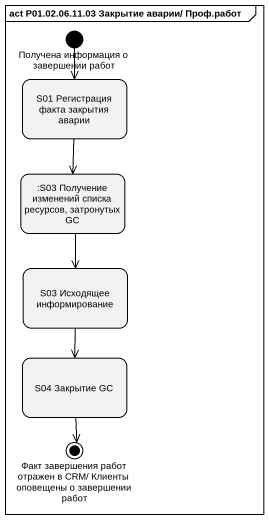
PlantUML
@startuml
mainframe act P01.02.06.11.03 Закрытие аварии/ Проф.работ
hide empty description
state "Получена информация о завершении работ" as Получена_информация_о <<start>>
state "S01 Регистрация факта закрытия аварии" as S01_Регистрация_факта
state ":S03 Получение изменений списка ресурсов, затронутых GC" as S03_Получение_изменений
state "S03 Исходящее информирование" as S03_Исходящее_информирование
state "S04 Закрытие GC" as S04_Закрытие_GC
state "Факт завершения работ отражен в CRM/ Клиенты оповещены о завершении работ" as Факт_завершения_работ <<end>>
Получена_информация_о --> S01_Регистрация_факта
S01_Регистрация_факта --> S03_Получение_изменений
S03_Получение_изменений --> S03_Исходящее_информирование
S03_Исходящее_информирование --> S04_Закрытие_GC
S04_Закрытие_GC --> Факт_завершения_работ
@enduml
